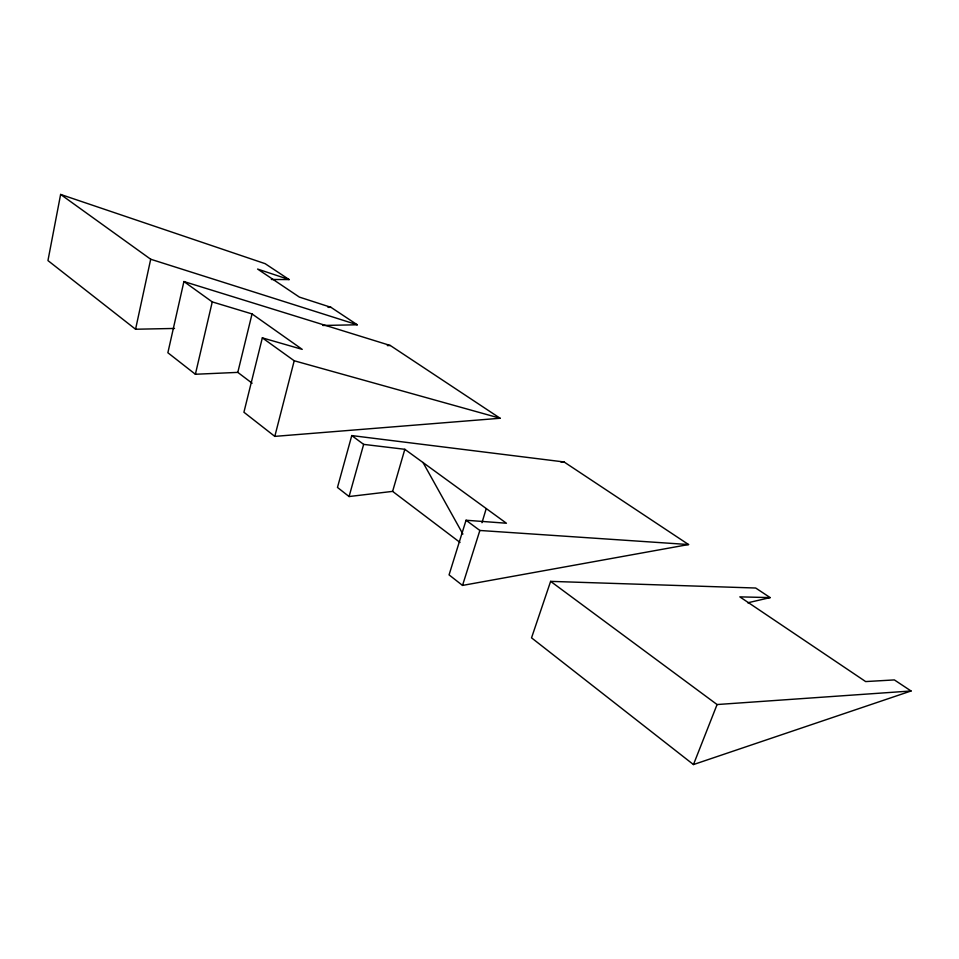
<?xml version="1.0" encoding="UTF-8"?>
<svg xmlns="http://www.w3.org/2000/svg" width="959" height="959" viewBox="0 0 959 959"><rect width="100%" height="100%" fill="white"/><g stroke="black" fill="none" stroke-linecap="round" stroke-linejoin="round"><path stroke-width="1.44" d="M271.361 279.477L289.127 279.572L265.163 263.677L60.621 194.437L47.95 260.584L135.567 329.237L174.514 328.446M135.567 329.237L150.695 259.242L60.621 194.437M183.912 281.538L212.251 301.905L252.037 313.929L302.229 349.376L262.334 337.868L243.922 412.238L274.801 436.381L500.13 418.256L390.301 345.492L183.912 281.538L167.873 352.744L195.384 374.262L237.796 372.38L252.121 383.216M195.384 374.262L212.251 301.905M237.796 372.38L252.037 313.929M274.801 436.381L294.209 360.764L262.334 337.868M351.773 435.578L363.653 444.377L404.83 449.303L506.412 523.23L466.05 520.246L449.064 574.873L462.526 585.422L688.562 544.544L564.096 461.974L351.773 435.578L337.472 487.436L349.076 496.534L392.615 491.38L460.032 542.458M349.076 496.534L363.653 444.377M392.615 491.38L404.83 449.303M481.969 522.715L486.225 508.618M462.526 585.422L479.86 530.471L466.05 520.246M550.622 581.37L531.538 637.843L693.465 764.563L911.05 690.983L894.375 679.919L865.653 681.573L739.833 596.87L770.173 597.601L755.704 588.023L550.622 581.37L717.08 704.541L911.05 690.983M693.465 764.563L717.08 704.541M747.732 602.803L770.173 597.601M561.135 462.31L564.096 461.974M387.316 345.588L390.301 345.492M322.823 325.473L357.275 324.777L330.963 307.324L299.376 297.098L257.587 269.059L289.127 279.572M327.99 307.348L330.963 307.324M479.86 530.471L688.562 544.544M294.209 360.764L500.13 418.256M150.695 259.242L357.275 324.777M422.991 462.454L462.885 534.079"/></g></svg>
